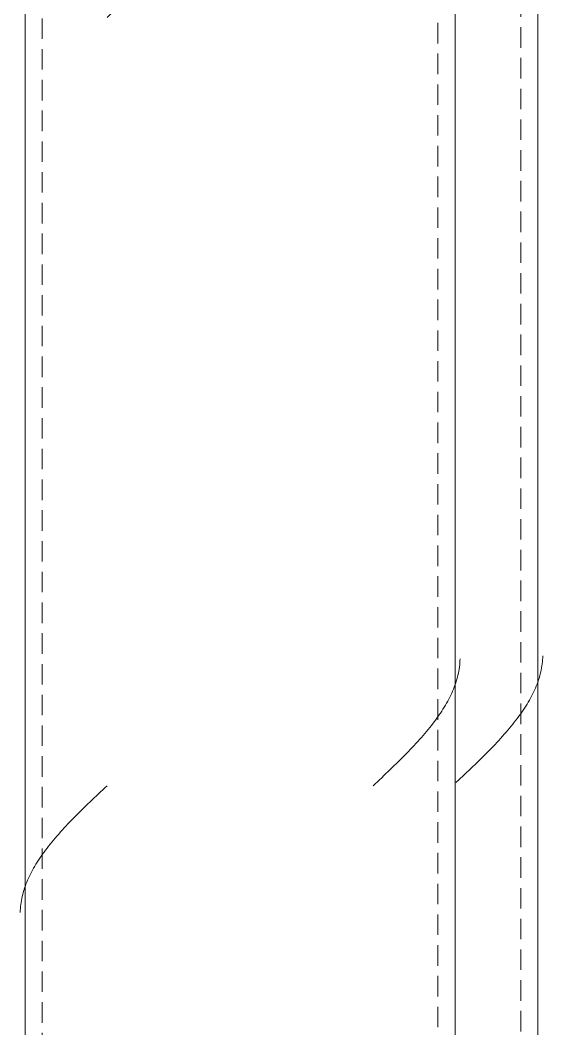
# Model space of a CAD drawing. Header units: centimetres. Extents: x -13467 to 3766, y -437 to 1921.
# Drawn here: x -13122.21 to -13110.05, y 401.64 to 425.08 of the extents above; entities that cross this region are included whole.
import ezdxf

# ---------------------------------------------------------------- set-up
doc = ezdxf.new("R2010")
doc.units = ezdxf.units.CM
doc.linetypes.add('Hidden', pattern=[0.714375, 0.47625, -0.238125])
doc.layers.add('S-COLS', color=7, linetype='Continuous', lineweight=9)

# ---------------------------------------------------------------- blocks, each defined once
blk = doc.blocks.new('FP_1-Sección 1-1')
at = {"layer": 'S-COLS'}
blk.add_line((-13112.09, 46.025), (-13112.09, 442.435), dxfattribs=at)
at = {"layer": 'S-COLS', "color": 9, "true_color": 0xc0c0c0}
for p, q in [((-13111.979, 410.142), (-13111.976, 410.189)), ((-13111.976, 410.189), (-13111.974, 410.236)), ((-13112.012, 409.908), (-13112.003, 409.955)), ((-13112.003, 409.955), (-13111.995, 410.002)), ((-13111.995, 410.002), (-13111.989, 410.049)), ((-13111.989, 410.049), (-13111.983, 410.096)), ((-13111.983, 410.096), (-13111.979, 410.142)), ((-13112.076, 409.675), (-13112.061, 409.721)), ((-13112.061, 409.721), (-13112.047, 409.768)), ((-13112.047, 409.768), (-13112.034, 409.815)), ((-13112.034, 409.815), (-13112.023, 409.862)), ((-13112.023, 409.862), (-13112.012, 409.908)), ((-13112.168, 409.441), (-13112.147, 409.488)), ((-13112.147, 409.488), (-13112.127, 409.534)), ((-13112.127, 409.534), (-13112.109, 409.581)), ((-13112.109, 409.581), (-13112.092, 409.628)), ((-13112.092, 409.628), (-13112.076, 409.675)), ((-13112.287, 409.207), (-13112.261, 409.254)), ((-13112.261, 409.254), (-13112.236, 409.301)), ((-13112.236, 409.301), (-13112.212, 409.347)), ((-13112.212, 409.347), (-13112.189, 409.394)), ((-13112.189, 409.394), (-13112.168, 409.441)), ((-13112.432, 408.973), (-13112.401, 409.02)), ((-13112.401, 409.02), (-13112.371, 409.067)), ((-13112.371, 409.067), (-13112.342, 409.114)), ((-13112.342, 409.114), (-13112.314, 409.16)), ((-13112.314, 409.16), (-13112.287, 409.207)), ((-13112.601, 408.74), (-13112.566, 408.786)), ((-13112.566, 408.786), (-13112.531, 408.833)), ((-13112.531, 408.833), (-13112.497, 408.88)), ((-13112.497, 408.88), (-13112.464, 408.927)), ((-13112.464, 408.927), (-13112.432, 408.973)), ((-13112.791, 408.506), (-13112.751, 408.553)), ((-13112.751, 408.553), (-13112.713, 408.599)), ((-13112.713, 408.599), (-13112.675, 408.646)), ((-13112.675, 408.646), (-13112.638, 408.693)), ((-13112.638, 408.693), (-13112.601, 408.74)), ((-13112.999, 408.272), (-13112.956, 408.319)), ((-13112.956, 408.319), (-13112.914, 408.366)), ((-13112.914, 408.366), (-13112.872, 408.412)), ((-13112.872, 408.412), (-13112.831, 408.459)), ((-13112.831, 408.459), (-13112.791, 408.506)), ((-13113.221, 408.038), (-13113.176, 408.085)), ((-13113.176, 408.085), (-13113.131, 408.132)), ((-13113.131, 408.132), (-13113.086, 408.179)), ((-13113.086, 408.179), (-13113.042, 408.225)), ((-13113.042, 408.225), (-13112.999, 408.272)), ((-13113.456, 407.804), (-13113.408, 407.851)), ((-13113.408, 407.851), (-13113.361, 407.898)), ((-13113.361, 407.898), (-13113.314, 407.945)), ((-13113.314, 407.945), (-13113.268, 407.992)), ((-13113.268, 407.992), (-13113.221, 408.038)), ((-13113.698, 407.571), (-13113.649, 407.617)), ((-13113.649, 407.617), (-13113.601, 407.664)), ((-13113.601, 407.664), (-13113.552, 407.711)), ((-13113.552, 407.711), (-13113.504, 407.758)), ((-13113.504, 407.758), (-13113.456, 407.804)), ((-13113.945, 407.337), (-13113.896, 407.384)), ((-13113.896, 407.384), (-13113.846, 407.43)), ((-13113.846, 407.43), (-13113.797, 407.477)), ((-13113.797, 407.477), (-13113.748, 407.524)), ((-13113.748, 407.524), (-13113.698, 407.571)), ((-13113.995, 407.29), (-13113.945, 407.337))]:
    blk.add_line(p, q, dxfattribs=at)
blk = doc.blocks.new('FP_2-Sección 1-1')
at = {"layer": 'S-COLS'}
blk.add_line((-13122.09, 442.435), (-13122.09, 46.025), dxfattribs=at)
at = {"layer": 'S-COLS', "color": 9, "true_color": 0xc0c0c0}
for p, q in [((-13120.383, 407.103), (-13120.334, 407.15)), ((-13120.334, 407.15), (-13120.284, 407.197)), ((-13120.284, 407.197), (-13120.235, 407.243)), ((-13120.235, 407.243), (-13120.185, 407.29)), ((-13120.628, 406.869), (-13120.579, 406.916)), ((-13120.579, 406.916), (-13120.531, 406.963)), ((-13120.531, 406.963), (-13120.482, 407.01)), ((-13120.482, 407.01), (-13120.432, 407.056)), ((-13120.432, 407.056), (-13120.383, 407.103)), ((-13120.866, 406.636), (-13120.819, 406.682)), ((-13120.819, 406.682), (-13120.772, 406.729)), ((-13120.772, 406.729), (-13120.724, 406.776)), ((-13120.724, 406.776), (-13120.676, 406.823)), ((-13120.676, 406.823), (-13120.628, 406.869)), ((-13121.094, 406.402), (-13121.049, 406.449)), ((-13121.049, 406.449), (-13121.004, 406.495)), ((-13121.004, 406.495), (-13120.959, 406.542)), ((-13120.959, 406.542), (-13120.913, 406.589)), ((-13120.913, 406.589), (-13120.866, 406.636)), ((-13121.308, 406.168), (-13121.266, 406.215)), ((-13121.266, 406.215), (-13121.224, 406.262)), ((-13121.224, 406.262), (-13121.181, 406.308)), ((-13121.181, 406.308), (-13121.138, 406.355)), ((-13121.138, 406.355), (-13121.094, 406.402)), ((-13121.505, 405.934), (-13121.467, 405.981)), ((-13121.467, 405.981), (-13121.429, 406.028)), ((-13121.429, 406.028), (-13121.389, 406.075)), ((-13121.389, 406.075), (-13121.349, 406.121)), ((-13121.349, 406.121), (-13121.308, 406.168)), ((-13121.683, 405.7), (-13121.649, 405.747)), ((-13121.649, 405.747), (-13121.614, 405.794)), ((-13121.614, 405.794), (-13121.579, 405.841)), ((-13121.579, 405.841), (-13121.543, 405.887)), ((-13121.543, 405.887), (-13121.505, 405.934)), ((-13121.838, 405.467), (-13121.809, 405.513)), ((-13121.809, 405.513), (-13121.779, 405.56)), ((-13121.779, 405.56), (-13121.748, 405.607)), ((-13121.748, 405.607), (-13121.716, 405.654)), ((-13121.716, 405.654), (-13121.683, 405.7)), ((-13121.968, 405.233), (-13121.944, 405.28)), ((-13121.944, 405.28), (-13121.919, 405.326)), ((-13121.919, 405.326), (-13121.893, 405.373)), ((-13121.893, 405.373), (-13121.866, 405.42)), ((-13121.866, 405.42), (-13121.838, 405.467)), ((-13122.071, 404.999), (-13122.053, 405.046)), ((-13122.053, 405.046), (-13122.033, 405.093)), ((-13122.033, 405.093), (-13122.012, 405.139)), ((-13122.012, 405.139), (-13121.991, 405.186)), ((-13121.991, 405.186), (-13121.968, 405.233)), ((-13122.146, 404.765), (-13122.133, 404.812)), ((-13122.133, 404.812), (-13122.119, 404.859)), ((-13122.119, 404.859), (-13122.104, 404.906)), ((-13122.104, 404.906), (-13122.088, 404.952)), ((-13122.088, 404.952), (-13122.071, 404.999)), ((-13122.191, 404.532), (-13122.185, 404.578)), ((-13122.185, 404.578), (-13122.177, 404.625)), ((-13122.177, 404.625), (-13122.168, 404.672)), ((-13122.168, 404.672), (-13122.157, 404.719)), ((-13122.157, 404.719), (-13122.146, 404.765)), ((-13122.206, 404.345), (-13122.204, 404.391)), ((-13122.204, 404.391), (-13122.201, 404.438)), ((-13122.201, 404.438), (-13122.197, 404.485)), ((-13122.197, 404.485), (-13122.191, 404.532))]:
    blk.add_line(p, q, dxfattribs=at)
blk = doc.blocks.new('HSS Rectangular-Column - 100 x 100 mm-1472442-Sección 1-1')
at = {"layer": 'S-COLS', "true_color": 0xc0c0c0}
h = blk.add_hatch(dxfattribs=at)
h.set_pattern_fill('FP_6', color=9, style=0, pattern_type=2)
h.set_pattern_definition([(45, (-5050.647, 712), (-25.14472, 25.14472), []), (45, (-5050.647, 750.1), (-25.14472, 25.14472), [])])
h.paths.add_polyline_path([(-13114.908, 46.025), (-13113.995, 46.025), (-13113.995, 440.53), (-13120.185, 440.53), (-13120.111, 436.818), (-13118.723, 436.818), (-13118.564, 436.5), (-13120.185, 436.5), (-13120.111, 241.818), (-13118.723, 241.818), (-13118.564, 241.5), (-13120.185, 241.5), (-13120.185, 46.025)])
h.paths.add_polyline_path([(-13113.995, 441.483), (-13113.995, 449.578), (-13120.185, 449.574), (-13120.175, 441.483), (-13114.908, 441.483)])
h.paths.add_polyline_path([(-13120.185, 450.526), (-13120.175, 450.53), (-13113.995, 450.53), (-13113.995, 507.27), (-13118.801, 507.27), (-13118.801, 515.53), (-13120.185, 515.53), (-13120.185, 450.53)])
h.paths.add_polyline_path([(-13113.995, 508.181), (-13113.995, 515.53), (-13117.497, 515.53), (-13117.497, 509.842), (-13117.195, 509.02), (-13116.433, 508.587), (-13114.908, 508.333)])
at = {"layer": 'S-COLS', "linetype": 'Hidden'}
for p, q in [((-13121.69, 46.025), (-13121.69, 441.493)), ((-13112.49, 441.446), (-13112.49, 46.025))]:
    blk.add_line(p, q, dxfattribs=at)
at = {"layer": 'S-COLS'}
for name in ['FP_2-Sección 1-1', 'FP_1-Sección 1-1']:
    blk.add_blockref(name, (0, 0), dxfattribs=at)
blk = doc.blocks.new('FP_4-Sección 1-1')
at = {"layer": 'S-COLS'}
blk.add_line((-13110.164, 46.025), (-13110.164, 470.014), dxfattribs=at)
at = {"layer": 'S-COLS', "color": 9, "true_color": 0xc0c0c0}
for p, q in [((-13110.063, 410.121), (-13110.058, 410.167)), ((-13110.058, 410.167), (-13110.053, 410.214)), ((-13110.053, 410.214), (-13110.05, 410.261)), ((-13110.05, 410.261), (-13110.048, 410.308)), ((-13110.108, 409.887), (-13110.097, 409.934)), ((-13110.097, 409.934), (-13110.087, 409.98)), ((-13110.087, 409.98), (-13110.078, 410.027)), ((-13110.078, 410.027), (-13110.07, 410.074)), ((-13110.07, 410.074), (-13110.063, 410.121)), ((-13110.183, 409.653), (-13110.166, 409.7)), ((-13110.166, 409.7), (-13110.15, 409.747)), ((-13110.15, 409.747), (-13110.135, 409.793)), ((-13110.135, 409.793), (-13110.121, 409.84)), ((-13110.121, 409.84), (-13110.108, 409.887)), ((-13110.287, 409.419), (-13110.264, 409.466)), ((-13110.264, 409.466), (-13110.242, 409.513)), ((-13110.242, 409.513), (-13110.221, 409.56)), ((-13110.221, 409.56), (-13110.202, 409.606)), ((-13110.202, 409.606), (-13110.183, 409.653)), ((-13110.417, 409.186), (-13110.388, 409.232)), ((-13110.388, 409.232), (-13110.361, 409.279)), ((-13110.361, 409.279), (-13110.335, 409.326)), ((-13110.335, 409.326), (-13110.31, 409.373)), ((-13110.31, 409.373), (-13110.287, 409.419)), ((-13110.571, 408.952), (-13110.539, 408.999)), ((-13110.539, 408.999), (-13110.507, 409.045)), ((-13110.507, 409.045), (-13110.476, 409.092)), ((-13110.476, 409.092), (-13110.446, 409.139)), ((-13110.446, 409.139), (-13110.417, 409.186)), ((-13110.749, 408.718), (-13110.712, 408.765)), ((-13110.712, 408.765), (-13110.675, 408.812)), ((-13110.675, 408.812), (-13110.64, 408.858)), ((-13110.64, 408.858), (-13110.605, 408.905)), ((-13110.605, 408.905), (-13110.571, 408.952)), ((-13110.946, 408.484), (-13110.905, 408.531)), ((-13110.905, 408.531), (-13110.865, 408.578)), ((-13110.865, 408.578), (-13110.826, 408.625)), ((-13110.826, 408.625), (-13110.787, 408.671)), ((-13110.787, 408.671), (-13110.749, 408.718)), ((-13111.16, 408.251), (-13111.116, 408.297)), ((-13111.116, 408.297), (-13111.073, 408.344)), ((-13111.073, 408.344), (-13111.03, 408.391)), ((-13111.03, 408.391), (-13110.988, 408.438)), ((-13110.988, 408.438), (-13110.946, 408.484)), ((-13111.388, 408.017), (-13111.342, 408.063)), ((-13111.342, 408.063), (-13111.296, 408.11)), ((-13111.296, 408.11), (-13111.25, 408.157)), ((-13111.25, 408.157), (-13111.205, 408.204)), ((-13111.205, 408.204), (-13111.16, 408.251)), ((-13111.626, 407.783), (-13111.578, 407.83)), ((-13111.578, 407.83), (-13111.53, 407.876)), ((-13111.53, 407.876), (-13111.482, 407.923)), ((-13111.482, 407.923), (-13111.435, 407.97)), ((-13111.435, 407.97), (-13111.388, 408.017)), ((-13111.871, 407.549), (-13111.822, 407.596)), ((-13111.822, 407.596), (-13111.773, 407.643)), ((-13111.773, 407.643), (-13111.724, 407.689)), ((-13111.724, 407.689), (-13111.675, 407.736)), ((-13111.675, 407.736), (-13111.626, 407.783)), ((-13112.069, 407.362), (-13112.02, 407.409)), ((-13112.02, 407.409), (-13111.97, 407.456)), ((-13111.97, 407.456), (-13111.921, 407.502)), ((-13111.921, 407.502), (-13111.871, 407.549))]:
    blk.add_line(p, q, dxfattribs=at)
blk = doc.blocks.new('HSS Rectangular-Column - 100 x 100 mm-V3-Sección 1-1')
at = {"layer": 'S-COLS', "linetype": 'Hidden'}
blk.add_line((-13110.564, 441.346), (-13110.564, 46.025), dxfattribs=at)
at = {"layer": 'S-COLS'}
blk.add_blockref('FP_4-Sección 1-1', (0, 0), dxfattribs=at)
blk = doc.blocks.new('PQ_RVR_EST-01_ZZ_ZZ_MO_T_A_rvt-1-Sección 1-1')
at = {"layer": 'S-COLS', "lineweight": 9}
for name in ['HSS Rectangular-Column - 100 x 100 mm-1472442-Sección 1-1', 'HSS Rectangular-Column - 100 x 100 mm-V3-Sección 1-1']:
    blk.add_blockref(name, (0, 0), dxfattribs=at)

msp = doc.modelspace()

# ---------------------------------------------------------------- block references
at = {"lineweight": 5}
msp.add_blockref('PQ_RVR_EST-01_ZZ_ZZ_MO_T_A_rvt-1-Sección 1-1', (0, 0), dxfattribs=at)

doc.saveas('drawing.dxf')
